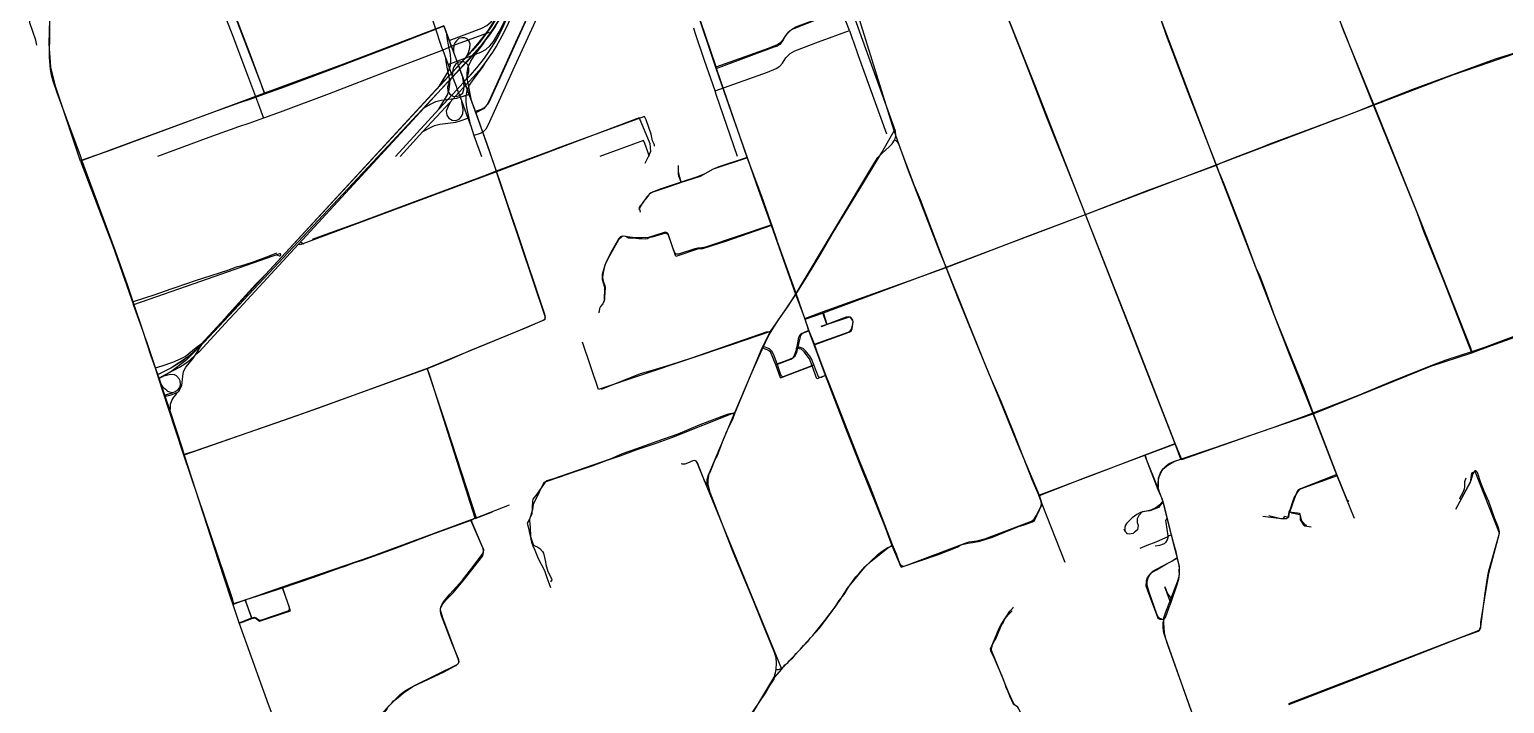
# Model space of a CAD drawing. Extents: x 705356 to 744726, y 4888607 to 4948520.
# Drawn here: x 706879 to 720444, y 4896981 to 4903177 of the extents above; entities that cross this region are included whole.
import ezdxf

# ---------------------------------------------------------------- set-up
doc = ezdxf.new("R2010")
doc.units = 0
for name, color, linetype in [('Archive County', 7, 'Continuous'), ('County', 7, 'Continuous'), ('County Data', 7, 'Continuous'), ('Hwy outside city', 7, 'Continuous'), ('Kings', 7, 'Continuous'), ('Private', 7, 'Continuous'), ('Township', 7, 'Continuous')]:
    doc.layers.add(name, color=color, linetype=linetype)

msp = doc.modelspace()

# ---------------------------------------------------------------- linework, layer by layer
at = {"layer": 'Archive County'}
for p, q in [((708544, 4903895), (709040, 4902592)), ((710690, 4903211), (710984, 4902412)), ((712573, 4902014), (712537, 4901945)), ((710987, 4898689), (711295, 4898806))]:
    msp.add_line(p, q, dxfattribs=at)
for points in [[(717792, 4901934), (716712, 4904779)], [(719239, 4902480), (719085, 4902865), (718924, 4903276), (718840, 4903501), (718689, 4903885), (718438, 4904535), (718349, 4904771)], [(716589, 4901475), (716123, 4902668), (715865, 4903320), (715469, 4904316)], [(710740, 4903077), (711039, 4903188), (711086, 4903214), (711124, 4903247), (711155, 4903286), (711207, 4903376), (711283, 4903521), (711295, 4903536)], [(711555, 4903505), (711103, 4902505), (711053, 4902448), (710984, 4902412)], [(707349, 4901968), (707121, 4902647), (707075, 4902830), (707060, 4903049), (707070, 4903380)], [(713194, 4902819), (712997, 4903403)], [(713194, 4902819), (713726, 4903019), (713761, 4903028), (713771, 4903036), (713785, 4903042), (713807, 4903072), (713831, 4903119), (713863, 4903157), (713873, 4903168), (713894, 4903180), (713919, 4903188), (713933, 4903196), (714469, 4903407)], [(714831, 4902244), (714469, 4903407)], [(706946, 4903033), (706938, 4903079), (706881, 4903238), (706879, 4903282)], [(710690, 4903211), (709768, 4902858), (709040, 4902592)], [(710651, 4902659), (710733, 4902795), (710750, 4902845), (710755, 4902897), (710751, 4902946), (710734, 4903036), (710724, 4903085), (710717, 4903138)], [(710897, 4902925), (710917, 4902965), (710930, 4903010), (710931, 4903043), (710924, 4903069), (710906, 4903089), (710884, 4903099), (710856, 4903101), (710829, 4903094), (710806, 4903074), (710791, 4903054), (710785, 4903038), (710778, 4903006), (710777, 4902974)], [(710948, 4902510), (710912, 4902680), (710904, 4902731), (710904, 4902782), (710914, 4902835), (710937, 4902886), (710969, 4902935), (711055, 4903047), (711081, 4903093)], [(719239, 4902480), (719968, 4902761), (720298, 4902873), (720530, 4902952)], [(713482, 4901998), (713375, 4902302), (713292, 4902536), (713194, 4902819)], [(710758, 4902729), (710735, 4902684), (710722, 4902647), (710726, 4902611), (710745, 4902582), (710775, 4902564), (710809, 4902561), (710840, 4902572), (710863, 4902596), (710875, 4902625), (710876, 4902658), (710865, 4902737)], [(709040, 4902592), (708490, 4902387), (707868, 4902161), (707349, 4901968)], [(710499, 4902453), (710572, 4902494), (710615, 4902515), (710664, 4902527), (710809, 4902546), (710850, 4902557), (710922, 4902582)], [(717792, 4901934), (719239, 4902480)], [(720142, 4900205), (719881, 4900881), (719703, 4901321), (719642, 4901486), (719239, 4902480)], [(710984, 4902412), (711174, 4901869)], [(712486, 4902366), (711174, 4901869)], [(712486, 4902366), (712585, 4902130), (712589, 4902055), (712573, 4902014)], [(713927, 4900740), (714035, 4900912), (714157, 4901115), (714262, 4901294), (714559, 4901783), (714717, 4902047), (714831, 4902244)], [(715310, 4900993), (715251, 4901132), (714963, 4901878), (714831, 4902244)], [(707349, 4901968), (707646, 4901189), (707836, 4900646)], [(712872, 4901770), (712862, 4901798), (712852, 4901830), (712848, 4901850), (712849, 4901876), (712848, 4901900), (712848, 4901927)], [(713482, 4901998), (713165, 4901892), (713046, 4901827), (712911, 4901782), (712872, 4901770)], [(713703, 4901375), (713585, 4901696), (713482, 4901998)], [(716589, 4901475), (717792, 4901934)], [(718684, 4899643), (718473, 4900175), (717792, 4901934)], [(711174, 4901869), (709370, 4901196), (709359, 4901199), (709359, 4901211), (709368, 4901220), (709382, 4901219), (709401, 4901207)], [(711621, 4900510), (711622, 4900540), (711174, 4901869)], [(712872, 4901770), (712856, 4901763), (712721, 4901719), (712620, 4901685), (712597, 4901675), (712581, 4901665), (712572, 4901654), (712565, 4901646), (712540, 4901613), (712534, 4901607), (712517, 4901582), (712504, 4901565), (712496, 4901555), (712487, 4901540), (712494, 4901498)], [(715310, 4900993), (716589, 4901475)], [(717415, 4899367), (716589, 4901475)], [(713703, 4901375), (713281, 4901229), (713069, 4901162), (713033, 4901162), (712822, 4901089), (712756, 4901285), (712746, 4901297), (712728, 4901304), (712604, 4901269), (712584, 4901266), (712558, 4901252), (712541, 4901249), (712514, 4901252), (712483, 4901252), (712429, 4901260), (712409, 4901259), (712387, 4901260), (712377, 4901264), (712365, 4901273), (712346, 4901277), (712330, 4901275), (712295, 4901243), (712197, 4901068), (712171, 4901011), (712147, 4900926), (712146, 4900880), (712168, 4900809), (712164, 4900685), (712152, 4900655), (712130, 4900630), (712121, 4900613), (712115, 4900572)], [(713927, 4900740), (713703, 4901375)], [(709153, 4901106), (709160, 4901101), (709175, 4901097), (709184, 4901097), (709191, 4901102), (709191, 4901110), (709187, 4901114), (709179, 4901115), (708453, 4900860), (707836, 4900646)], [(714180, 4900573), (715310, 4900993)], [(716166, 4898893), (715968, 4899364), (715916, 4899493), (715802, 4899771), (715652, 4900136), (715310, 4900993)], [(713694, 4900400), (713832, 4900599), (713927, 4900740)], [(714011, 4900514), (713927, 4900740)], [(708037, 4900064), (707998, 4900173), (707926, 4900401), (707836, 4900646)], [(714011, 4900514), (714180, 4900573)], [(714215, 4900464), (714180, 4900573)], [(711621, 4900510), (711454, 4900439), (710936, 4900226), (710739, 4900140), (710537, 4900059)], [(714045, 4900406), (714011, 4900514)], [(714095, 4900277), (714382, 4900382), (714415, 4900395), (714416, 4900396), (714435, 4900405), (714444, 4900429), (714452, 4900470), (714453, 4900492), (714448, 4900506), (714430, 4900528), (714417, 4900534), (714215, 4900464)], [(714215, 4900464), (714159, 4900445)], [(713694, 4900400), (713335, 4900277), (712113, 4899866), (711964, 4900302)], [(713617, 4900251), (713694, 4900400)], [(713939, 4900262), (713955, 4900348), (713967, 4900374), (713983, 4900384), (713999, 4900389), (714004, 4900391), (714045, 4900406)], [(714095, 4900277), (714045, 4900406)], [(720142, 4900205), (720209, 4900228), (720358, 4900283), (720687, 4900402)], [(708036, 4900067), (708098, 4900085), (708199, 4900119), (708274, 4900151), (708310, 4900172), (708345, 4900198), (708411, 4900254), (708469, 4900296)], [(708238, 4899841), (708253, 4899853), (708281, 4899903), (708288, 4899989), (708296, 4900032), (708316, 4900072), (708382, 4900148), (708406, 4900185), (708463, 4900280)], [(713369, 4899657), (713617, 4900251)], [(713744, 4900093), (713694, 4900214), (713670, 4900230), (713617, 4900251)], [(713744, 4900093), (713881, 4900147), (713895, 4900155), (713904, 4900165), (713910, 4900173), (713915, 4900183), (713921, 4900199), (713927, 4900217), (713932, 4900233), (713934, 4900245), (713939, 4900262)], [(714076, 4900084), (714051, 4900148), (714004, 4900214), (713997, 4900220), (713988, 4900230), (713983, 4900233), (713977, 4900238), (713961, 4900242), (713956, 4900245), (713946, 4900248), (713939, 4900262)], [(714199, 4899995), (714095, 4900277)], [(718684, 4899643), (718760, 4899675), (719765, 4900082), (720142, 4900205)], [(708298, 4899265), (708155, 4899702), (708069, 4899967), (708037, 4900064)], [(710537, 4900059), (709404, 4899649), (708298, 4899265)], [(710537, 4900059), (710713, 4899523), (710987, 4898689)], [(713787, 4899975), (713744, 4900093)], [(713787, 4899975), (714076, 4900084)], [(714119, 4899965), (714076, 4900084)], [(708191, 4899838), (708153, 4899850), (708141, 4899857), (708112, 4899884), (708081, 4899930)], [(708191, 4899838), (708218, 4899848), (708247, 4899866), (708257, 4899880), (708265, 4899897), (708269, 4899912), (708265, 4899948), (708255, 4899967), (708230, 4899992), (708214, 4900001), (708198, 4900004), (708164, 4900003), (708104, 4899987)], [(714199, 4899995), (714119, 4899965)], [(714813, 4898430), (714748, 4898604), (714532, 4899145), (714387, 4899509), (714199, 4899995)], [(708118, 4899814), (708191, 4899838)], [(708122, 4899804), (708183, 4899820), (708238, 4899841)], [(708171, 4899654), (708177, 4899700), (708177, 4899734), (708187, 4899767), (708206, 4899796), (708227, 4899822), (708238, 4899841)], [(713369, 4899657), (712782, 4899422), (712647, 4899374), (712455, 4899309), (712308, 4899256), (712190, 4899214), (712050, 4899164), (711867, 4899100), (711764, 4899065), (711610, 4899012), (711522, 4898834), (711512, 4898812), (711504, 4898762), (711477, 4898675), (711455, 4898640), (711466, 4898604), (711495, 4898464), (711507, 4898431), (711526, 4898390), (711558, 4898313), (711615, 4898203), (711640, 4898129), (711671, 4898047)], [(713111, 4898970), (713112, 4899041), (713123, 4899084), (713143, 4899113), (713150, 4899138), (713184, 4899225), (713199, 4899248), (713227, 4899320), (713239, 4899354), (713258, 4899401), (713267, 4899426), (713280, 4899451), (713288, 4899478), (713346, 4899596), (713369, 4899657)], [(717468, 4899228), (717475, 4899224), (718181, 4899471), (718684, 4899643)], [(718906, 4899073), (718684, 4899643)], [(717137, 4899263), (717415, 4899367)], [(717468, 4899228), (717415, 4899367)], [(708758, 4897894), (708742, 4897952), (708298, 4899265)], [(716166, 4898893), (716581, 4899054), (717137, 4899263)], [(717258, 4898946), (717137, 4899263)], [(717258, 4898946), (717262, 4898988), (717263, 4899051), (717280, 4899101), (717302, 4899136), (717347, 4899172), (717408, 4899209), (717468, 4899228)], [(713111, 4898970), (713014, 4899208)], [(720399, 4898548), (720174, 4899114), (720139, 4899097), (720127, 4899013), (719993, 4898765)], [(713797, 4897298), (713111, 4898970)], [(717305, 4898831), (717300, 4898856), (717258, 4898946)], [(718906, 4899073), (718566, 4898950), (718537, 4898920), (718509, 4898877), (718493, 4898836), (718473, 4898767), (718459, 4898743)], [(719064, 4898681), (718985, 4898879), (718906, 4899073)], [(714896, 4898234), (715238, 4898350), (715411, 4898419), (715445, 4898439), (715508, 4898456), (715553, 4898461), (715619, 4898472), (715687, 4898496), (715735, 4898510), (715973, 4898608), (716025, 4898622), (716069, 4898638), (716117, 4898658), (716191, 4898814)], [(716191, 4898814), (716166, 4898893)], [(716403, 4898276), (716191, 4898814)], [(717305, 4898831), (717273, 4898797), (717261, 4898782), (717183, 4898751), (717111, 4898742), (717081, 4898709), (717065, 4898678), (717065, 4898646), (717076, 4898621), (717068, 4898578), (717042, 4898555), (717028, 4898544), (716992, 4898539), (716978, 4898541), (716968, 4898550), (716956, 4898561), (716945, 4898584)], [(717382, 4898528), (717305, 4898831)], [(708758, 4897895), (708785, 4897905), (709206, 4898052), (710022, 4898332), (710936, 4898668), (710987, 4898689)], [(718459, 4898743), (718450, 4898689), (718437, 4898678), (718394, 4898680), (718221, 4898700)], [(718459, 4898743), (718539, 4898734), (718554, 4898730), (718560, 4898722), (718563, 4898705), (718566, 4898668), (718591, 4898625), (718606, 4898615), (718666, 4898604)], [(710819, 4897347), (710824, 4897352), (710830, 4897364), (710829, 4897382), (710793, 4897465), (710770, 4897522), (710668, 4897786), (710663, 4897809), (710659, 4897831), (710660, 4897853), (710669, 4897875), (710680, 4897897), (710707, 4897932), (710774, 4897999), (710867, 4898108), (711047, 4898338), (711055, 4898368), (711056, 4898396), (711048, 4898412), (710937, 4898667)], [(720213, 4897656), (720226, 4897676), (720227, 4897725), (720298, 4898180), (720399, 4898548)], [(713797, 4897298), (713827, 4897335), (713852, 4897355), (713868, 4897376), (713899, 4897402), (713930, 4897440), (714039, 4897555), (714057, 4897580), (714082, 4897605), (714094, 4897621), (714193, 4897744), (714291, 4897873), (714325, 4897928), (714371, 4897984), (714412, 4898051), (714478, 4898145), (714507, 4898172), (714560, 4898238), (714609, 4898283), (714683, 4898354), (714720, 4898381), (714765, 4898411), (714788, 4898421), (714813, 4898430)], [(714896, 4898234), (714813, 4898430)], [(717382, 4898528), (717361, 4898521), (717340, 4898509), (717321, 4898501), (717300, 4898493), (717238, 4898465), (717153, 4898434), (717089, 4898406)], [(717409, 4898428), (717382, 4898528)], [(717435, 4898317), (717423, 4898376), (717409, 4898428)], [(717312, 4897752), (717276, 4897753), (717260, 4897763), (717253, 4897782), (717173, 4897993), (717147, 4898061), (717151, 4898110), (717160, 4898139), (717200, 4898185), (717242, 4898210), (717336, 4898265), (717435, 4898317)], [(717375, 4897904), (717434, 4898074), (717449, 4898125), (717454, 4898169), (717453, 4898196), (717454, 4898240), (717435, 4898317)], [(709280, 4897833), (709207, 4898050)], [(717375, 4897904), (717319, 4898052)], [(708808, 4897722), (708749, 4897896)], [(708924, 4897761), (708865, 4897932)], [(717312, 4897752), (717325, 4897770), (717359, 4897866), (717375, 4897904)], [(708808, 4897719), (708843, 4897731), (708924, 4897761)], [(709203, 4896638), (709077, 4896972), (708808, 4897722)], [(708924, 4897761), (708955, 4897768), (708994, 4897737), (709280, 4897833)], [(715934, 4896973), (715922, 4896988), (715913, 4897009), (715902, 4897032), (715879, 4897087), (715864, 4897120), (715850, 4897168), (715825, 4897232), (715790, 4897310), (715754, 4897396), (715721, 4897465), (715718, 4897488), (715727, 4897506), (715735, 4897519), (715754, 4897556), (715766, 4897575), (715808, 4897681), (715818, 4897702), (715833, 4897724), (715850, 4897759), (715882, 4897799), (715915, 4897833)], [(717648, 4896664), (717604, 4896796), (717593, 4896834), (717338, 4897544), (717318, 4897631), (717312, 4897724), (717312, 4897752)], [(718460, 4896971), (719033, 4897193), (720041, 4897589), (720202, 4897647), (720213, 4897656)], [(709234, 4896543), (709459, 4896623), (709925, 4896793), (709973, 4896809), (710066, 4896837), (710137, 4896890), (710161, 4896924), (710181, 4896955), (710208, 4896980), (710228, 4897004), (710252, 4897022), (710318, 4897080), (710364, 4897110), (710406, 4897136), (710693, 4897273), (710759, 4897308), (710795, 4897327), (710802, 4897331), (710812, 4897340), (710819, 4897347)], [(713227, 4896301), (713243, 4896352), (713247, 4896362), (713247, 4896367), (713256, 4896389), (713275, 4896432), (713326, 4896528), (713336, 4896554), (713361, 4896599), (713373, 4896628), (713410, 4896715), (713459, 4896805), (713477, 4896826), (713537, 4896914), (713647, 4897075), (713686, 4897145), (713714, 4897187), (713725, 4897198), (713731, 4897219), (713797, 4897298)]]:
    msp.add_lwpolyline(points, dxfattribs=at)
at = {"layer": 'County'}
for points in [[(714419, 4903167), (714309, 4903452), (714300, 4903483), (714297, 4903538), (714302, 4903566), (714313, 4903598), (714411, 4903816)], [(710546, 4903387), (710668, 4903016), (710679, 4902988)], [(714419, 4903167), (714449, 4903084), (714453, 4903072), (714501, 4902937), (714760, 4902218)], [(710679, 4902988), (710708, 4902911)], [(710708, 4902911), (710728, 4902856)], [(710728, 4902856), (710742, 4902817), (710767, 4902749)], [(710767, 4902749), (710802, 4902656), (710813, 4902626), (710826, 4902594), (710834, 4902572), (710855, 4902514)], [(710855, 4902514), (710910, 4902361)], [(710910, 4902361), (710938, 4902290)], [(710938, 4902290), (710967, 4902202)], [(710967, 4902202), (711037, 4902010)]]:
    msp.add_lwpolyline(points, dxfattribs=at)
at = {"layer": 'County Data'}
for points in [[(717796, 4901931), (717536, 4902598), (717336, 4903122), (717291, 4903246), (717148, 4903641), (716904, 4904283), (716786, 4904581), (716711, 4904780)], [(719241, 4902488), (718961, 4903177), (718916, 4903298), (718350, 4904768)], [(716589, 4901477), (716483, 4901749), (716236, 4902369), (716033, 4902892), (715910, 4903202), (715461, 4904315)], [(708547, 4903891), (708576, 4903809), (708750, 4903360), (708895, 4902977), (709006, 4902682), (709041, 4902583)], [(711082, 4903094), (711150, 4903189), (711181, 4903238), (711237, 4903338), (711288, 4903441), (711331, 4903548), (711350, 4903602), (711418, 4903829)], [(710738, 4903076), (711039, 4903188), (711086, 4903214), (711124, 4903247), (711155, 4903286), (711207, 4903376), (711283, 4903521), (711294, 4903536)], [(710901, 4902933), (710944, 4902977), (711003, 4903045), (711064, 4903121), (711101, 4903172), (711169, 4903277), (711199, 4903329), (711252, 4903436), (711294, 4903536)], [(711558, 4903511), (711348, 4903056), (711104, 4902515), (711085, 4902481), (711060, 4902457), (711033, 4902442), (710977, 4902422)], [(707220, 4902363), (707134, 4902594), (707097, 4902703), (707083, 4902756), (707072, 4902811), (707063, 4902919), (707068, 4903405)], [(713194, 4902833), (713098, 4903112), (713012, 4903365), (712999, 4903409)], [(713194, 4902833), (713675, 4903005), (713757, 4903038), (713789, 4903060), (713813, 4903087), (713846, 4903136), (713886, 4903176), (713926, 4903201), (714146, 4903285), (714429, 4903387)], [(714429, 4903387), (714459, 4903304), (714463, 4903292), (714511, 4903157), (714840, 4902244), (714844, 4902201), (714835, 4902161)], [(710689, 4903208), (710201, 4903019), (709646, 4902805), (709196, 4902638), (709041, 4902583)], [(710689, 4903208), (710718, 4903131)], [(710655, 4902665), (710733, 4902795), (710750, 4902845), (710755, 4902897), (710751, 4902946), (710734, 4903036), (710724, 4903085), (710718, 4903131)], [(710718, 4903131), (710738, 4903076)], [(710738, 4903076), (710752, 4903037), (710777, 4902969)], [(710758, 4902730), (710836, 4902814), (710973, 4902963), (711045, 4903046), (711082, 4903094)], [(710901, 4902933), (710917, 4902965), (710930, 4903010), (710931, 4903043), (710924, 4903069), (710906, 4903089), (710884, 4903099), (710856, 4903101), (710829, 4903094), (710806, 4903074), (710791, 4903054), (710785, 4903038), (710778, 4903006), (710777, 4902969)], [(710948, 4902510), (710912, 4902680), (710904, 4902731), (710904, 4902782), (710914, 4902835), (710937, 4902886), (710969, 4902935), (711055, 4903047), (711082, 4903094)], [(710655, 4902665), (710823, 4902846), (710901, 4902933)], [(710777, 4902969), (710812, 4902876), (710823, 4902846), (710836, 4902814), (710844, 4902792), (710865, 4902734)], [(719241, 4902488), (719602, 4902627), (720361, 4902906), (720529, 4902959)], [(713480, 4902001), (713203, 4902801), (713194, 4902833)], [(708961, 4900835), (709051, 4900925), (710655, 4902665)], [(710508, 4902458), (710758, 4902730)], [(710758, 4902730), (710735, 4902684), (710722, 4902647), (710726, 4902611), (710745, 4902582), (710775, 4902564), (710809, 4902561), (710840, 4902572), (710863, 4902596), (710875, 4902625), (710876, 4902658), (710865, 4902734)], [(710865, 4902734), (710920, 4902581)], [(709041, 4902583), (708905, 4902532), (708812, 4902502), (708539, 4902404), (707594, 4902056), (707407, 4901991), (707361, 4901977)], [(710508, 4902458), (710572, 4902494), (710615, 4902515), (710664, 4902527), (710809, 4902546), (710850, 4902557), (710920, 4902581)], [(710920, 4902581), (710948, 4902510)], [(710948, 4902510), (710977, 4902422)], [(717796, 4901931), (717839, 4901952), (717993, 4902014), (718197, 4902090), (718287, 4902126), (718791, 4902312), (718884, 4902350), (718933, 4902365), (719071, 4902418), (719241, 4902488)], [(720144, 4900217), (720134, 4900249), (719670, 4901418), (719241, 4902488)], [(707347, 4902015), (707220, 4902363)], [(708990, 4900810), (710508, 4902458)], [(710977, 4902422), (711100, 4902084), (711171, 4901875)], [(712535, 4902376), (711730, 4902083)], [(712628, 4902105), (712626, 4902118), (712610, 4902154), (712595, 4902216), (712549, 4902348), (712535, 4902376)], [(711730, 4902083), (711691, 4902069), (711171, 4901875)], [(713929, 4900750), (714653, 4901956), (714681, 4901999), (714716, 4902037), (714789, 4902101), (714814, 4902126), (714835, 4902161)], [(715309, 4900988), (715072, 4901610), (715018, 4901741), (714877, 4902115), (714864, 4902138), (714849, 4902153), (714835, 4902161)], [(707361, 4901977), (707347, 4902015)], [(707834, 4900672), (707780, 4900830), (707669, 4901139), (707361, 4901977)], [(713480, 4902001), (713208, 4901911), (713155, 4901888), (713089, 4901851), (713021, 4901822), (712873, 4901773)], [(713705, 4901380), (713698, 4901407), (713614, 4901642), (713480, 4902001)], [(716589, 4901477), (717151, 4901694), (717796, 4901931)], [(718684, 4899652), (718603, 4899866), (718332, 4900540), (718246, 4900779), (718196, 4900905), (718161, 4900984), (718038, 4901313), (717860, 4901770), (717817, 4901871), (717796, 4901931)], [(711171, 4901875), (711054, 4901829), (710633, 4901671), (710419, 4901594), (709885, 4901395), (709604, 4901293), (709480, 4901245)], [(711171, 4901875), (711199, 4901798), (711269, 4901588), (711369, 4901293), (711616, 4900561), (711621, 4900530), (711615, 4900518)], [(712873, 4901773), (712859, 4901821), (712853, 4901843), (712849, 4901864), (712848, 4901882)], [(712873, 4901773), (712671, 4901707), (712609, 4901682), (712582, 4901663), (712561, 4901641), (712521, 4901587), (712488, 4901537), (712482, 4901519)], [(715309, 4900988), (716074, 4901282), (716589, 4901477)], [(717415, 4899372), (717022, 4900380), (716589, 4901477)], [(713705, 4901380), (713096, 4901176), (713061, 4901169), (713026, 4901168), (712998, 4901162), (712848, 4901112), (712827, 4901112), (712813, 4901123), (712795, 4901170), (712752, 4901298), (712742, 4901309), (712726, 4901313), (712706, 4901309), (712572, 4901265), (712547, 4901261), (712426, 4901264), (712332, 4901278), (712313, 4901272), (712299, 4901257), (712226, 4901127), (712181, 4901040), (712167, 4900999), (712154, 4900943), (712149, 4900900), (712156, 4900862), (712171, 4900823), (712174, 4900803), (712166, 4900716), (712167, 4900694), (712161, 4900674)], [(713929, 4900750), (713759, 4901224), (713755, 4901238), (713713, 4901362), (713705, 4901380)], [(709152, 4901120), (709084, 4901093), (708926, 4901036), (708819, 4901001), (708779, 4900991), (708701, 4900962), (708404, 4900868), (708226, 4900805), (708178, 4900791), (708032, 4900737), (707834, 4900672)], [(714172, 4900580), (714376, 4900654), (714968, 4900866), (715309, 4900988)], [(716160, 4898896), (716102, 4899030), (715931, 4899469), (715814, 4899758), (715706, 4900007), (715420, 4900707), (715309, 4900988)], [(708990, 4900810), (708770, 4900571), (708717, 4900514), (708439, 4900215), (708406, 4900185)], [(708961, 4900835), (708743, 4900596), (708692, 4900538), (708651, 4900491), (708470, 4900297)], [(713695, 4900392), (713767, 4900509), (713855, 4900635), (713929, 4900750)], [(714009, 4900520), (713929, 4900750)], [(707958, 4900307), (707941, 4900356), (707929, 4900392), (707834, 4900672)], [(714009, 4900520), (714172, 4900580)], [(714212, 4900466), (714172, 4900580)], [(711615, 4900518), (711608, 4900505), (711332, 4900388), (710715, 4900133), (710693, 4900124), (710535, 4900060)], [(714047, 4900414), (714009, 4900520)], [(714097, 4900285), (714408, 4900395), (714426, 4900404), (714439, 4900421), (714452, 4900468), (714455, 4900489), (714452, 4900505), (714437, 4900525), (714427, 4900533), (714409, 4900536), (714389, 4900531), (714212, 4900466)], [(714212, 4900466), (714155, 4900447)], [(708002, 4900178), (707958, 4900307)], [(713695, 4900392), (713675, 4900396), (713654, 4900394), (712966, 4900157), (712776, 4900094), (712605, 4900041), (712496, 4900012), (712136, 4899868)], [(713628, 4900263), (713670, 4900349), (713695, 4900392)], [(713948, 4900260), (713965, 4900340), (713973, 4900365), (713989, 4900385), (714001, 4900393), (714047, 4900414)], [(714097, 4900285), (714047, 4900414)], [(720144, 4900217), (720263, 4900257), (720705, 4900421)], [(708038, 4900068), (708002, 4900178)], [(708038, 4900068), (708098, 4900085), (708199, 4900119), (708274, 4900151), (708310, 4900172), (708345, 4900198), (708411, 4900254), (708470, 4900297)], [(708470, 4900297), (708418, 4900241), (708376, 4900200), (708330, 4900161), (708281, 4900125), (708179, 4900065), (708081, 4900014), (708060, 4900005), (708060, 4900005)], [(708091, 4899983), (708259, 4900073), (708307, 4900104), (708354, 4900138), (708406, 4900185)], [(708238, 4899841), (708253, 4899853), (708281, 4899903), (708288, 4899989), (708296, 4900032), (708316, 4900072), (708382, 4900148), (708406, 4900185)], [(713360, 4899640), (713525, 4900031), (713628, 4900263)], [(713754, 4900102), (713720, 4900193), (713705, 4900220), (713683, 4900240), (713659, 4900252), (713628, 4900263)], [(713754, 4900102), (713847, 4900137), (713900, 4900160), (713921, 4900178), (713934, 4900202), (713948, 4900260)], [(714092, 4900093), (714071, 4900149), (714054, 4900175), (714016, 4900223), (713993, 4900243), (713948, 4900260)], [(714203, 4899999), (714123, 4900210), (714097, 4900285)], [(718684, 4899652), (719095, 4899812), (719418, 4899948), (719809, 4900105), (719908, 4900140), (720144, 4900217)], [(708090, 4899916), (708071, 4899973), (708060, 4900005), (708038, 4900068)], [(710535, 4900060), (709538, 4899697), (709215, 4899582), (708392, 4899297), (708303, 4899271)], [(710535, 4900060), (710560, 4899989), (710972, 4898698), (710971, 4898685)], [(713799, 4899991), (713790, 4900002), (713754, 4900102)], [(713799, 4899991), (713800, 4899990), (713814, 4899988), (714092, 4900093)], [(714139, 4899980), (714134, 4899984), (714092, 4900093)], [(708071, 4899973), (708091, 4899983)], [(708123, 4899816), (708090, 4899916)], [(708191, 4899838), (708153, 4899850), (708141, 4899857), (708112, 4899884), (708090, 4899916)], [(708191, 4899838), (708218, 4899848), (708247, 4899866), (708257, 4899880), (708265, 4899897), (708269, 4899912), (708265, 4899948), (708255, 4899967), (708230, 4899992), (708214, 4900001), (708198, 4900004), (708164, 4900003), (708091, 4899983)], [(714203, 4899999), (714159, 4899979), (714139, 4899980)], [(714816, 4898441), (714612, 4898968), (714518, 4899197), (714230, 4899931), (714203, 4899999)], [(708123, 4899816), (708191, 4899838)], [(708127, 4899805), (708123, 4899816)], [(708127, 4899805), (708183, 4899820), (708238, 4899841)], [(708173, 4899671), (708127, 4899805)], [(708173, 4899671), (708177, 4899700), (708177, 4899734), (708187, 4899767), (708206, 4899796), (708227, 4899822), (708238, 4899841)], [(708286, 4899325), (708173, 4899671)], [(713360, 4899640), (713331, 4899646), (713296, 4899637), (713044, 4899542), (712842, 4899458), (712649, 4899391), (712461, 4899321), (712329, 4899276), (712220, 4899228), (711690, 4899044), (711634, 4899027), (711623, 4899017), (711545, 4898904), (711509, 4898858), (711505, 4898842), (711500, 4898726), (711497, 4898714), (711489, 4898703), (711478, 4898680), (711477, 4898664), (711485, 4898599), (711488, 4898517), (711510, 4898443), (711520, 4898432), (711555, 4898417), (711572, 4898406), (711596, 4898379), (711606, 4898362), (711625, 4898282), (711628, 4898258), (711645, 4898194), (711681, 4898130), (711682, 4898117), (711672, 4898098)], [(713119, 4899004), (713120, 4899036), (713129, 4899094), (713360, 4899640)], [(717472, 4899230), (717763, 4899327), (718308, 4899516), (718595, 4899618), (718684, 4899652)], [(718902, 4899087), (718684, 4899652)], [(717139, 4899268), (717415, 4899372)], [(717472, 4899230), (717415, 4899372)], [(708303, 4899271), (708286, 4899325)], [(708733, 4897941), (708621, 4898285), (708303, 4899271)], [(713119, 4899004), (713100, 4899011), (713088, 4899027), (713023, 4899192), (713010, 4899209), (712999, 4899214), (712980, 4899211), (712930, 4899190), (712905, 4899182), (712885, 4899180), (712877, 4899183), (712871, 4899181)], [(716160, 4898896), (716666, 4899085), (717139, 4899268)], [(717260, 4898966), (717247, 4898987), (717159, 4899208), (717139, 4899268)], [(717260, 4898966), (717259, 4899015), (717268, 4899066), (717289, 4899113), (717309, 4899140), (717332, 4899165), (717360, 4899186), (717387, 4899200), (717472, 4899230)], [(718902, 4899087), (718569, 4898955), (718543, 4898938), (718535, 4898924), (718509, 4898859), (718469, 4898745)], [(719013, 4898837), (719001, 4898848), (718995, 4898858), (718902, 4899087)], [(720397, 4898558), (720386, 4898605), (720352, 4898688), (720299, 4898839), (720258, 4898932), (720227, 4899011), (720194, 4899105), (720185, 4899115), (720176, 4899120), (720172, 4899119), (720161, 4899109), (720152, 4899093), (720131, 4899023), (720046, 4898863), (720040, 4898860), (720033, 4898864), (720033, 4898870), (720064, 4898925), (720075, 4898955), (720079, 4898974), (720080, 4899022), (720090, 4899055)], [(713746, 4897295), (713750, 4897354), (713745, 4897402), (713731, 4897451), (713619, 4897718), (713530, 4897939), (713350, 4898373), (713139, 4898922), (713122, 4898978), (713119, 4899004)], [(717301, 4898843), (717271, 4898923), (717260, 4898966)], [(714911, 4898242), (714911, 4898242), (714933, 4898245), (715485, 4898455), (715522, 4898466), (715594, 4898476), (715665, 4898496), (716093, 4898657), (716118, 4898677), (716136, 4898705), (716180, 4898791), (716187, 4898814)], [(716187, 4898814), (716187, 4898815), (716182, 4898837), (716160, 4898896)], [(717301, 4898843), (717296, 4898834), (717273, 4898808), (717238, 4898779), (717191, 4898759), (717166, 4898752), (717119, 4898744), (717096, 4898736), (717062, 4898718), (717020, 4898689), (716968, 4898636), (716959, 4898621), (716953, 4898603), (716951, 4898571), (716954, 4898561), (716968, 4898550), (716971, 4898542)], [(717345, 4898683), (717321, 4898779), (717301, 4898843)], [(710941, 4898666), (710971, 4898685)], [(710971, 4898685), (710978, 4898682), (711136, 4898743)], [(717345, 4898683), (717334, 4898676), (717327, 4898662), (717328, 4898644), (717348, 4898523), (717347, 4898504), (717340, 4898487), (717325, 4898462), (717313, 4898449), (717271, 4898433), (717230, 4898427)], [(717415, 4898397), (717398, 4898466), (717345, 4898683)], [(718469, 4898745), (718460, 4898724), (718457, 4898692), (718420, 4898699), (718406, 4898683), (718395, 4898679), (718388, 4898679), (718276, 4898706)], [(718469, 4898745), (718489, 4898734), (718562, 4898718), (718566, 4898710), (718570, 4898681), (718578, 4898661), (718605, 4898626), (718623, 4898621)], [(709207, 4898045), (709493, 4898142), (709734, 4898228), (709782, 4898242), (709878, 4898280), (709932, 4898297), (710240, 4898407), (710602, 4898543), (710941, 4898666)], [(710822, 4897348), (710824, 4897350), (710828, 4897366), (710824, 4897382), (710681, 4897769), (710664, 4897821), (710660, 4897846), (710663, 4897871), (710673, 4897895), (710689, 4897919), (710745, 4897986), (710862, 4898114), (710947, 4898224), (711048, 4898361), (711054, 4898384), (711051, 4898403), (711043, 4898428), (710941, 4898666)], [(720214, 4897662), (720218, 4897666), (720226, 4897688), (720265, 4897994), (720290, 4898154), (720300, 4898201), (720395, 4898536), (720398, 4898556), (720397, 4898558)], [(713746, 4897295), (713767, 4897295), (713792, 4897304), (713818, 4897325), (713969, 4897481), (713996, 4897515), (714144, 4897674), (714294, 4897875), (714340, 4897943), (714401, 4898040), (714561, 4898235), (714618, 4898289), (714769, 4898409), (714816, 4898441)], [(714911, 4898242), (714894, 4898249), (714883, 4898268), (714851, 4898355), (714816, 4898441)], [(717310, 4897751), (717274, 4897761), (717256, 4897781), (717243, 4897810), (717178, 4897994), (717159, 4898066), (717158, 4898102), (717167, 4898137), (717189, 4898177), (717210, 4898196), (717237, 4898213), (717384, 4898290), (717434, 4898322)], [(717378, 4897948), (717441, 4898109), (717451, 4898149), (717455, 4898186), (717455, 4898219), (717451, 4898249), (717434, 4898322)], [(717434, 4898322), (717432, 4898329), (717415, 4898397)], [(708864, 4897934), (709038, 4897989), (709207, 4898045)], [(709269, 4897844), (709269, 4897845), (709269, 4897864), (709207, 4898045)], [(717378, 4897948), (717344, 4897995), (717326, 4898045)], [(708749, 4897896), (708733, 4897941)], [(708749, 4897896), (708864, 4897934)], [(708808, 4897722), (708749, 4897896)], [(708924, 4897767), (708864, 4897934)], [(716269, 4896119), (716186, 4896323), (716186, 4896343), (716214, 4896398), (716215, 4896412), (716162, 4896561), (715978, 4896932), (715967, 4896946), (715939, 4896970), (715928, 4896983), (715881, 4897085), (715730, 4897461), (715726, 4897476), (715728, 4897498), (715739, 4897531), (715798, 4897673), (715816, 4897706), (715895, 4897831), (715923, 4897857), (715928, 4897869)], [(717310, 4897751), (717311, 4897767), (717326, 4897814), (717378, 4897948)], [(708808, 4897722), (708924, 4897767)], [(709203, 4896638), (709077, 4896972), (708808, 4897722)], [(708924, 4897767), (708948, 4897774), (708964, 4897769), (708978, 4897757), (708995, 4897748), (709016, 4897750), (709257, 4897833), (709269, 4897844)], [(717563, 4896916), (717325, 4897585), (717312, 4897631), (717306, 4897678), (717306, 4897723), (717310, 4897751)], [(718459, 4896981), (720188, 4897647), (720207, 4897656), (720214, 4897662)], [(709238, 4896549), (710065, 4896850), (710087, 4896863), (710106, 4896878), (710289, 4897063), (710336, 4897100), (710419, 4897146), (710811, 4897339), (710822, 4897348)], [(713218, 4896276), (713249, 4896384), (713277, 4896458), (713294, 4896496), (713359, 4896611), (713706, 4897187), (713726, 4897224), (713740, 4897264), (713746, 4897295)]]:
    msp.add_lwpolyline(points, dxfattribs=at)
at = {"layer": 'Hwy outside city'}
for points in [[(711533, 4904339), (711532, 4904331), (711373, 4903778), (711325, 4903628), (711293, 4903530), (711247, 4903421), (711194, 4903319), (711167, 4903273), (711167, 4903272), (711128, 4903209), (711074, 4903131), (711014, 4903055), (710952, 4902985), (708418, 4900241), (708330, 4900161), (708179, 4900065), (708057, 4900003)], [(711570, 4904352), (711401, 4903770), (711356, 4903620), (711317, 4903513), (711282, 4903428), (711219, 4903299), (711218, 4903297), (711201, 4903269), (711187, 4903246), (711161, 4903205), (711110, 4903128), (711027, 4903025), (710900, 4902881), (708485, 4900302), (708316, 4900133), (708180, 4900029), (708069, 4899967)]]:
    msp.add_lwpolyline(points, dxfattribs=at)
at = {"layer": 'Kings'}
for points in [[(711072, 4902874), (711140, 4902969), (711171, 4903018), (711227, 4903118), (711278, 4903221), (711321, 4903328), (711340, 4903382), (711408, 4903609)], [(710728, 4902856), (711029, 4902968), (711076, 4902994), (711114, 4903027), (711145, 4903066), (711197, 4903156), (711273, 4903301), (711284, 4903316)], [(710891, 4902713), (710934, 4902757), (710993, 4902825), (711054, 4902901), (711091, 4902952), (711159, 4903057), (711189, 4903109), (711242, 4903216), (711284, 4903316)], [(710645, 4902445), (710723, 4902575), (710740, 4902625), (710745, 4902677), (710741, 4902726), (710724, 4902816), (710714, 4902865), (710708, 4902911)], [(710891, 4902713), (710907, 4902745), (710920, 4902790), (710921, 4902823), (710914, 4902849), (710896, 4902869), (710874, 4902879), (710846, 4902881), (710819, 4902874), (710796, 4902854), (710781, 4902834), (710775, 4902818), (710768, 4902786), (710767, 4902749)], [(710748, 4902510), (710826, 4902594), (710963, 4902743), (711035, 4902826), (711072, 4902874)], [(710938, 4902290), (710902, 4902460), (710894, 4902511), (710894, 4902562), (710904, 4902615), (710927, 4902666), (710959, 4902715), (711045, 4902827), (711072, 4902874)], [(710645, 4902445), (710813, 4902626), (710891, 4902713)], [(710498, 4902238), (710748, 4902510)], [(710748, 4902510), (710725, 4902464), (710712, 4902427), (710716, 4902391), (710735, 4902362), (710765, 4902344), (710799, 4902341), (710830, 4902352), (710853, 4902376), (710865, 4902405), (710866, 4902438), (710855, 4902514)], [(710244, 4902010), (710645, 4902445)], [(710498, 4902238), (710562, 4902274), (710605, 4902295), (710654, 4902307), (710799, 4902326), (710840, 4902337), (710910, 4902361)], [(710288, 4902010), (710498, 4902238)]]:
    msp.add_lwpolyline(points, dxfattribs=at)
at = {"layer": 'Private'}
for points in [[(712525, 4902156), (712124, 4902010)], [(712580, 4902010), (712539, 4902128), (712525, 4902156)]]:
    msp.add_lwpolyline(points, dxfattribs=at)
at = {"layer": 'Township'}
for points in [[(708537, 4903671), (708566, 4903589), (708740, 4903140), (708885, 4902757), (708996, 4902462), (709031, 4902363)], [(711548, 4903291), (711338, 4902836), (711094, 4902295), (711075, 4902261), (711050, 4902237), (711023, 4902222), (710967, 4902202)], [(711106, 4903150), (710780, 4903029), (710679, 4902988)], [(713184, 4902613), (713088, 4902892), (713002, 4903145), (712989, 4903189)], [(713184, 4902613), (713665, 4902785), (713747, 4902818), (713779, 4902840), (713803, 4902867), (713836, 4902916), (713876, 4902956), (713916, 4902981), (714136, 4903065), (714419, 4903167)], [(710679, 4902988), (710191, 4902799), (709636, 4902585), (709186, 4902418), (709031, 4902363)], [(713391, 4902010), (713193, 4902581), (713184, 4902613)], [(709031, 4902363), (708895, 4902312), (708802, 4902282), (708529, 4902184), (708057, 4902010)]]:
    msp.add_lwpolyline(points, dxfattribs=at)

doc.saveas('drawing.dxf')
